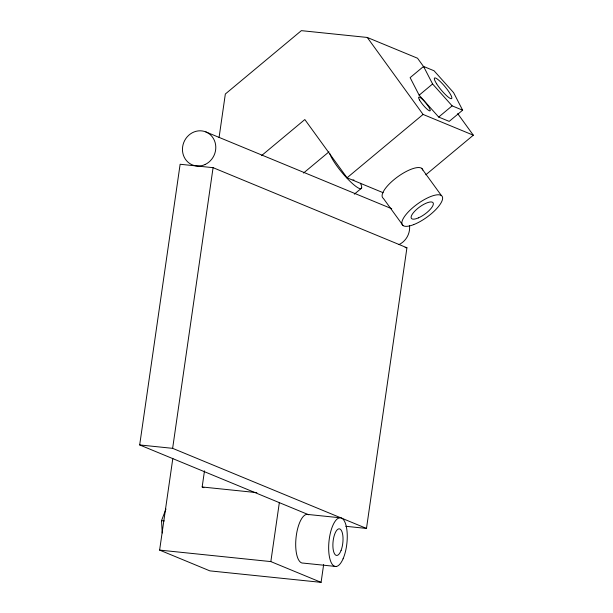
<?xml version="1.0" encoding="UTF-8"?>
<svg xmlns="http://www.w3.org/2000/svg" width="613" height="613" viewBox="0 0 613 613"><rect width="100%" height="100%" fill="white"/><g stroke="black" fill="none" stroke-linecap="round" stroke-linejoin="round"><path stroke-width="0.92" d="M308.745 514.79L139.68 444.938L180.13 164.261L213.079 167.671L406.932 247.759L366.482 528.429L345.77 526.291M366.482 528.429L172.636 448.341L213.079 167.671M323.649 564.55L321.089 582.35L209.861 570.864L159.618 550.099L172.843 458.317M219.071 137.534L225.339 94.011L301.358 30.65L367.271 37.454L417.522 58.22L424.219 67.453M203.922 487.71L202.16 486.983L204.481 470.876M321.089 582.35L270.839 561.592L279.344 502.568M162.23 533.004L161.518 520.644L165.97 509.035M261.529 155.641L304.83 119.55L347.05 177.793L383.194 192.727M423.568 66.442L410.128 77.644L419.154 95.176L438.693 117.052L449.191 121.389L462.631 110.187L453.597 92.655L434.065 70.779L423.568 66.442L432.594 83.973L452.133 105.85L462.631 110.187M303.527 173.035L328.951 151.848M419.154 95.176L432.594 83.973M347.05 177.793L423.07 114.432L473.32 135.197L425.805 174.797M438.693 117.052L452.133 105.85M354.322 194.175L361.586 188.122M405.101 247.568L406.932 247.759M139.68 444.938L172.636 448.341M202.16 486.983L256.855 492.637M339.832 517.755L306.875 514.353A24.497 9.011 -84.1 0 0 295.88 539.532A24.497 9.011 -84.1 0 0 303.129 563.094L336.085 566.496M161.518 520.644L164.261 520.927M159.618 550.099L270.839 561.592M205.838 131.918L391.722 208.719M457.696 113.643L473.32 135.197M367.271 37.454L423.07 114.432M421.621 168.284L441.352 195.493M403.109 225.615L383.378 198.397A24.497 8.122 -35.9 0 1 397.96 176.598A24.497 8.122 -35.9 0 1 422.809 170.039M360.452 183.264A24.497 4.62 50.2 0 1 350.383 181.64A24.497 4.62 50.2 0 1 329.878 153.748M353.992 180.038A13.363 2.521 50.2 0 1 353.027 179.885M409.553 225.615A17.815 16.467 -67.6 0 1 399.032 244.556M419.514 99.942A8.904 1.678 50.2 0 0 429.629 110.884A8.904 1.678 50.2 0 0 424.188 101.16A8.904 1.678 50.2 0 0 419.514 99.942M436.632 83.797A13.363 2.521 50.2 0 0 451.467 98.678A13.363 2.521 50.2 0 0 441.199 82.471A13.363 2.521 50.2 0 0 436.632 83.797M413.729 224.603A24.497 8.122 -35.9 0 0 442.54 197.256A24.497 8.122 -35.9 0 0 410.426 209.799A24.497 8.122 -35.9 0 0 413.729 224.603M418.434 217.868A13.363 4.429 -35.9 0 0 433.184 202.941A13.363 4.429 -35.9 0 0 415.07 210.849A13.363 4.429 -35.9 0 0 418.434 217.868M343.081 558.788A24.497 9.011 -84.1 0 0 342.131 518.376A24.497 9.011 -84.1 0 0 328.668 549.21A24.497 9.011 -84.1 0 0 343.081 558.788M341.089 550.39A13.363 4.912 -84.1 0 0 339.855 528.965A13.363 4.912 -84.1 0 0 332.928 547.018A13.363 4.912 -84.1 0 0 341.089 550.39M205.179 164.468A17.815 16.467 -67.6 0 0 209.562 134.086A17.815 16.467 -67.6 0 0 182.651 146.722A17.815 16.467 -67.6 0 0 205.179 164.468"/></g></svg>
